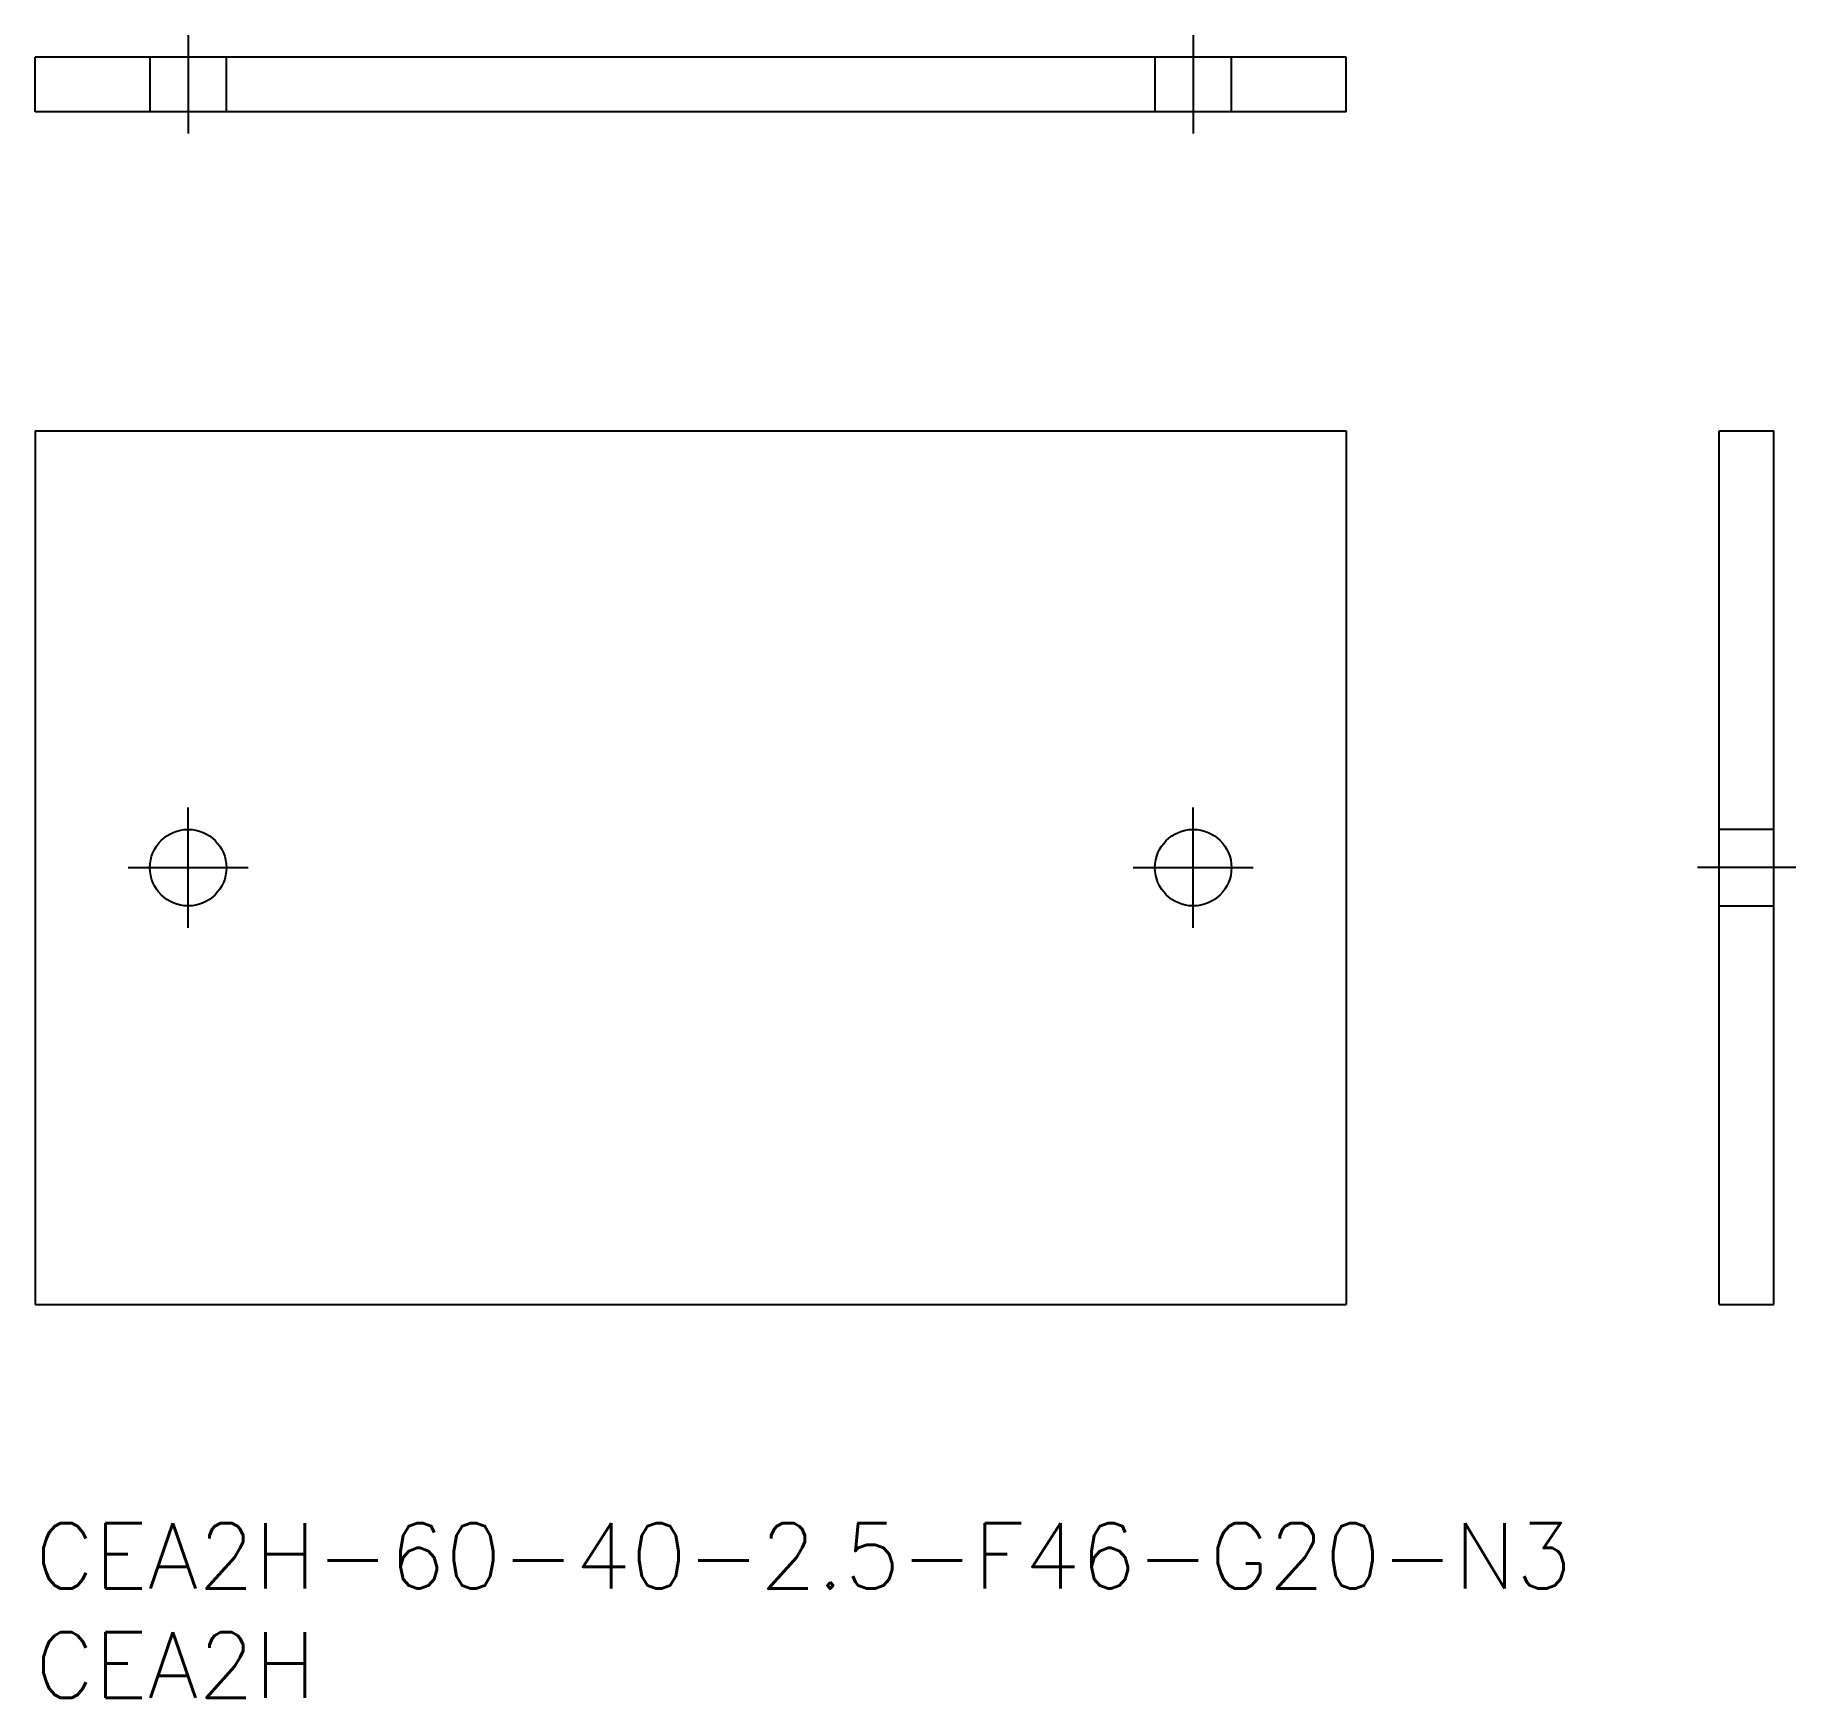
# Model space of a CAD drawing. Extents: x 0 to 80.6, y -8 to 68.1.
import ezdxf

# ---------------------------------------------------------------- set-up
doc = ezdxf.new("R2010")
doc.units = 0
doc.header["$LTSCALE"] = 0.5
doc.linetypes.add('CENTER', pattern=[50.8, 31.75, -6.35, 6.35, -6.35])
doc.linetypes.add('DASHED', pattern=[19.05, 12.7, -6.35])
for name, color, linetype in [('MSM_CENTER', 1, 'CENTER'), ('MSM_CONTINUOUS', 7, 'CONTINUOUS'), ('MSM_DASHED', 4, 'DASHED'), ('MSM_PART_NUMBER', 7, 'CONTINUOUS')]:
    doc.layers.add(name, color=color, linetype=linetype)
doc.styles.get("Standard").update_dxf_attribs({"font": 'txt.shx', "height": 1, "bigfont": 'bigfont.shx'})

# ---------------------------------------------------------------- blocks, each defined once
blk = doc.blocks.new('*U15')
at = {"layer": 'MSM_PART_NUMBER'}
blk.add_text('CEA2H-60-40-2.5-F46-G20-N3', height=3, dxfattribs=at).set_placement((0, -3))
blk = doc.blocks.new('*U16')
at = {"layer": 'MSM_PART_NUMBER'}
blk.add_text('CEA2H', height=3, dxfattribs=at).set_placement((0, -8))

msp = doc.modelspace()

# ---------------------------------------------------------------- linework, layer by layer
at = {"layer": 'MSM_CENTER'}
for p, q in [((7, 68.106), (7, 63.606)), ((53, 68.106), (53, 63.606)), ((7, 27.25), (7, 32.75)), ((53, 27.25), (53, 32.75)), ((4.25, 30), (9.75, 30)), ((50.25, 30), (55.75, 30)), ((80.579, 30), (76.079, 30))]:
    msp.add_line(p, q, dxfattribs=at)
at = {"layer": 'MSM_CONTINUOUS'}
for p, q in [((0, 64.606), (0, 67.106)), ((60, 67.106), (0, 67.106)), ((60, 64.606), (60, 67.106)), ((60, 64.606), (0, 64.606)), ((0, 50), (0, 10)), ((0, 50), (60, 50)), ((60, 50), (60, 10)), ((77.079, 50), (79.579, 50)), ((77.079, 10), (77.079, 50)), ((79.579, 10), (79.579, 50)), ((0, 10), (60, 10)), ((77.079, 10), (79.579, 10))]:
    msp.add_line(p, q, dxfattribs=at)
for centre in [(7, 30), (53, 30)]:
    msp.add_circle(centre, 1.75, dxfattribs=at)
at = {"layer": 'MSM_DASHED'}
for p, q in [((5.25, 67.106), (5.25, 64.606)), ((8.75, 64.606), (8.75, 67.106)), ((51.25, 67.106), (51.25, 64.606)), ((54.75, 64.606), (54.75, 67.106)), ((79.579, 31.75), (77.079, 31.75)), ((77.079, 28.25), (79.579, 28.25))]:
    msp.add_line(p, q, dxfattribs=at)

# ---------------------------------------------------------------- block references
at = {"layer": 'MSM_CONTINUOUS'}
for name in ['*U15', '*U16']:
    msp.add_blockref(name, (0, 0), dxfattribs=at)

doc.saveas('drawing.dxf')
